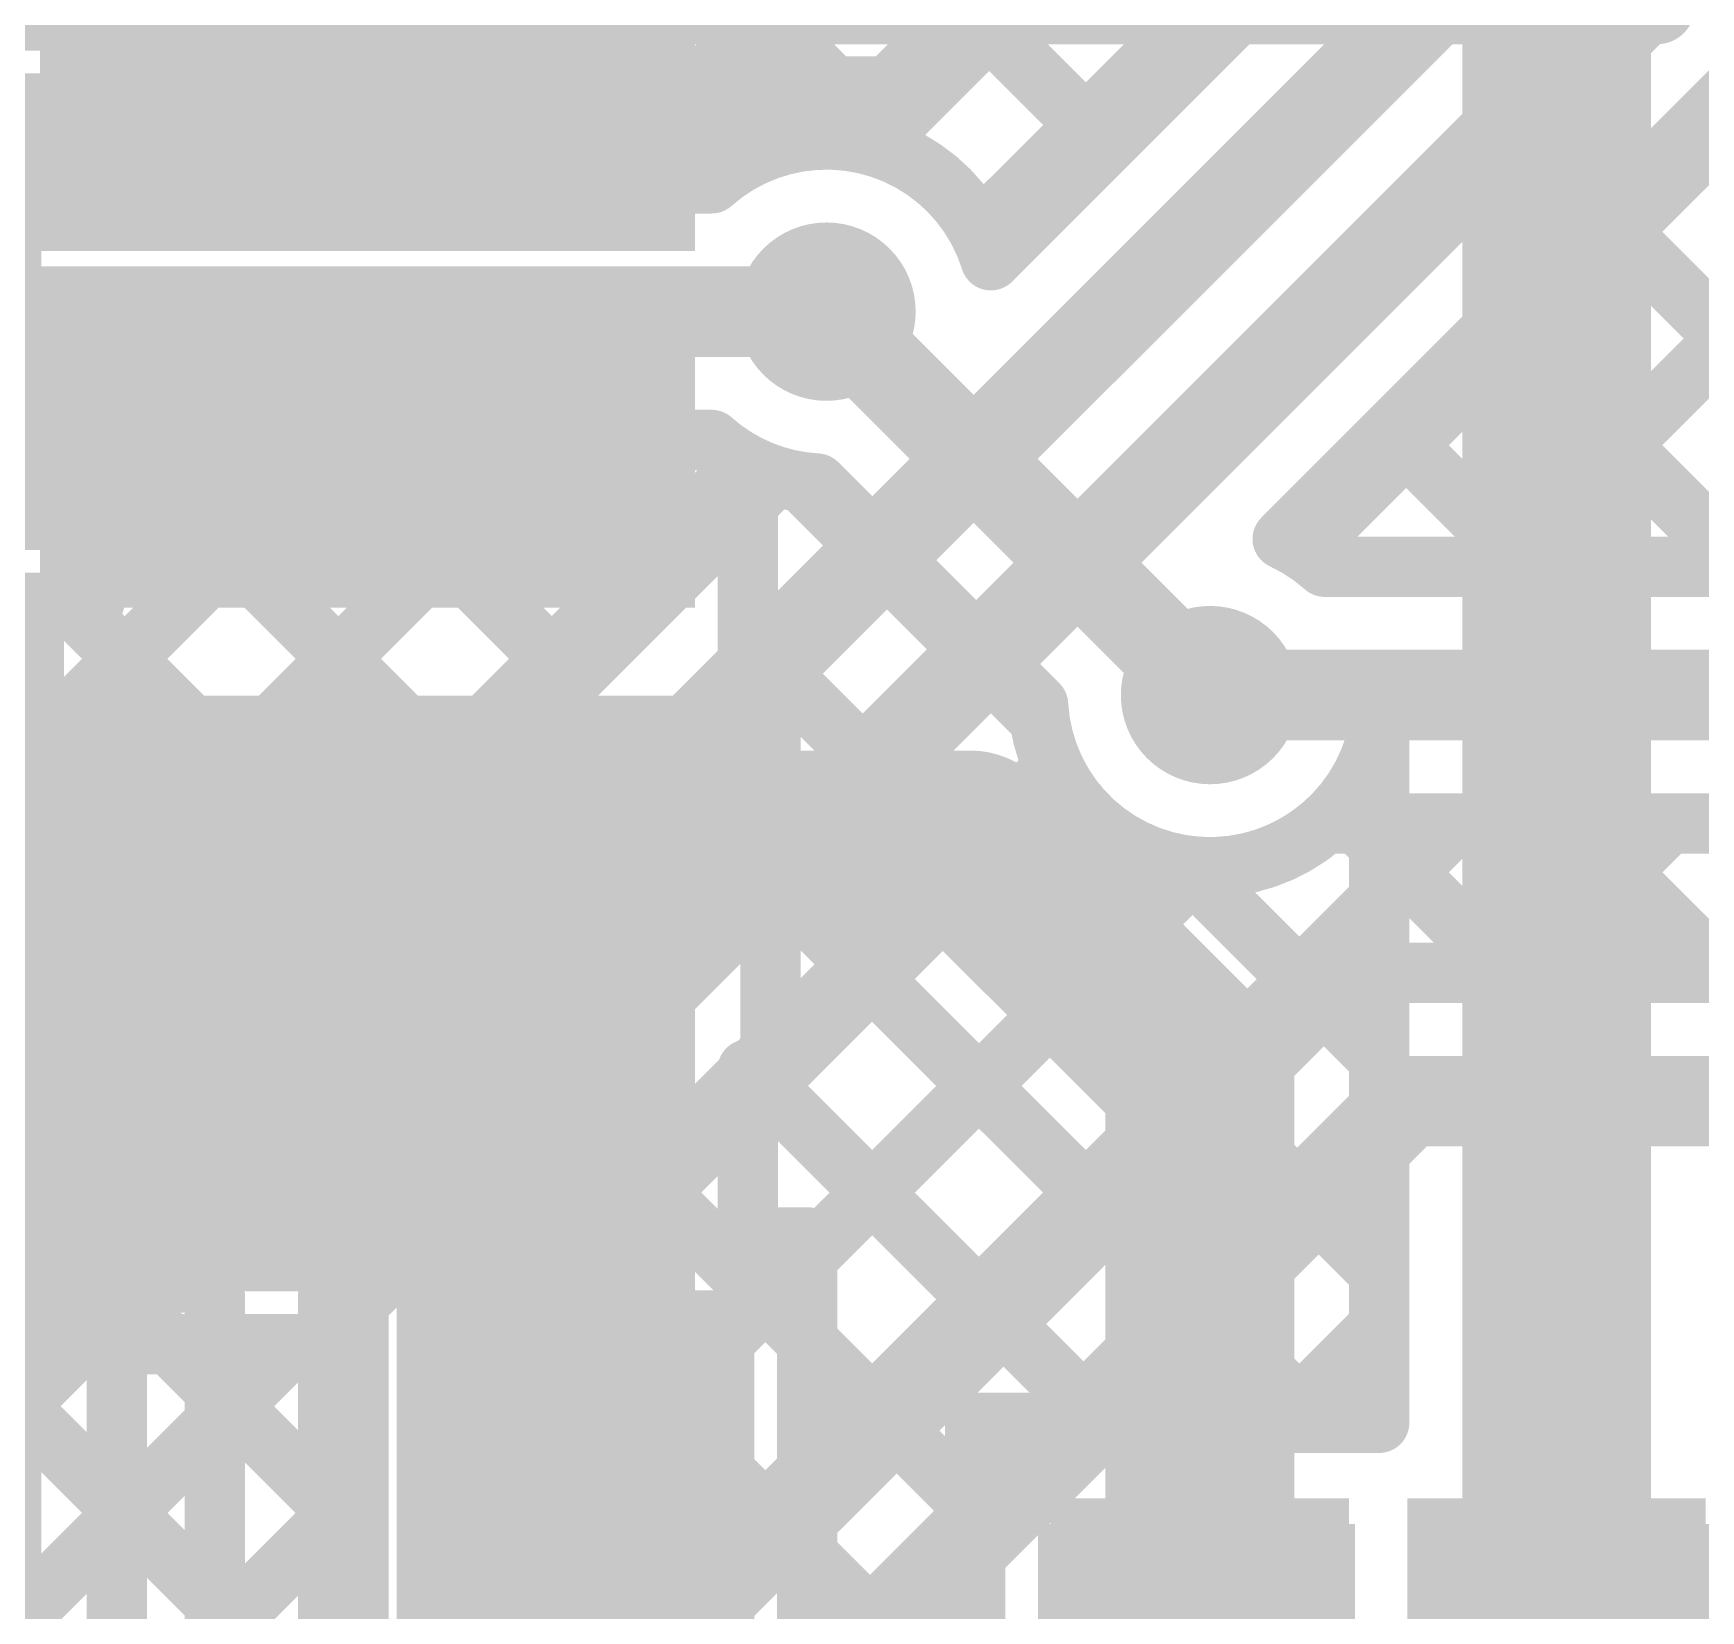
# Model space of a CAD drawing. Header units: millimetres. Extents: x 1.22 to 4.12, y 1.17 to 3.21.
# Drawn here: x 1.685 to 1.9058, y 2.2215 to 2.4304 of the extents above; entities that cross this region are included whole.
import ezdxf

# ---------------------------------------------------------------- set-up
doc = ezdxf.new("R2010")
doc.units = ezdxf.units.MM
doc.header["$MEASUREMENT"] = 0
for name, color, linetype in [('BottomLayer', 5, 'Continuous'), ('BottomOverlay', 54, 'Continuous'), ('BottomPaste', 16, 'Continuous'), ('BottomSolder', 6, 'Continuous'), ('MultiLayer', 9, 'Continuous'), ('TopLayer', 1, 'Continuous'), ('TopOverlay', 2, 'Continuous'), ('TopSolder', 216, 'Continuous'), ('ViaHoleLayer', 16, 'Continuous')]:
    doc.layers.add(name, color=color, linetype=linetype)

# ---------------------------------------------------------------- blocks, each defined once
blk = doc.blocks.new('B3FS_1012P_17')
at = {"layer": 'TopOverlay', "const_width": 0.01}
for points in [[(0.124, 0.05), (0.124, -0.049)], [(0.087, -0.129), (-0.092, -0.129)]]:
    blk.add_lwpolyline(points, dxfattribs=at)
at = {"layer": 'TopOverlay', "const_width": 0.005}
for points in [[(0.1215, 0.05, 1), (0.1265, 0.05, 1)], [(0.1215, -0.049, 1), (0.1265, -0.049, 1)], [(-0.0945, -0.129, 1), (-0.0895, -0.129, 1)], [(0.0845, -0.129, 1), (0.0895, -0.129, 1)]]:
    blk.add_lwpolyline(points, format="xyb", close=True, dxfattribs=at)
at = {"layer": 'TopSolder'}
for points in [[(0.12198, 0.05702), (0.19298, 0.05702), (0.12198, 0.12014), (0.19298, 0.12014)], [(0.12198, -0.12014), (0.19298, -0.12014), (0.12198, -0.05702), (0.19298, -0.05702)]]:
    blk.add_solid(points, dxfattribs=at)
blk = doc.blocks.new('RN42_I_RM_B_18')
at = {"layer": 'BottomLayer'}
for points in [[(-0.17717, 0.42717), (-0.17717, 0.34843), (-0.14567, 0.42717), (-0.14567, 0.34843)], [(-0.1378, 0.42717), (-0.1378, 0.34843), (-0.1063, 0.42717), (-0.1063, 0.34843)], [(-0.08661, 0.42717), (-0.08661, 0.34843), (-0.05512, 0.42717), (-0.05512, 0.34843)], [(-0.03937, 0.42717), (-0.03937, 0.34843), (-0.00787, 0.42717), (-0.00787, 0.34843)], [(-0.25591, 0.34055), (-0.18504, 0.34055), (-0.25591, 0.37992), (-0.18504, 0.37992)], [(-0.29134, 0.26181), (-0.2126, 0.26181), (-0.29134, 0.29331), (-0.2126, 0.29331)], [(-0.29134, 0.21457), (-0.2126, 0.21457), (-0.29134, 0.24606), (-0.2126, 0.24606)]]:
    blk.add_solid(points, dxfattribs=at)
at = {"layer": 'BottomOverlay', "const_width": 0.005}
blk.add_lwpolyline([(-0.26378, 0.3878), (-0.18898, 0.3878)], dxfattribs=at)
at = {"layer": 'BottomOverlay', "const_width": 0.0025}
blk.add_lwpolyline([(-0.19023, 0.3878, 1), (-0.18773, 0.3878, 1)], format="xyb", close=True, dxfattribs=at)
at = {"layer": 'BottomPaste'}
for points in [[(-0.17717, 0.42717), (-0.17717, 0.34843), (-0.14567, 0.42717), (-0.14567, 0.34843)], [(-0.1378, 0.42717), (-0.1378, 0.34843), (-0.1063, 0.42717), (-0.1063, 0.34843)], [(-0.08661, 0.42717), (-0.08661, 0.34843), (-0.05512, 0.42717), (-0.05512, 0.34843)], [(-0.03937, 0.42717), (-0.03937, 0.34843), (-0.00787, 0.42717), (-0.00787, 0.34843)], [(-0.25591, 0.34055), (-0.18504, 0.34055), (-0.25591, 0.37992), (-0.18504, 0.37992)], [(-0.29134, 0.26181), (-0.2126, 0.26181), (-0.29134, 0.29331), (-0.2126, 0.29331)], [(-0.29134, 0.21457), (-0.2126, 0.21457), (-0.29134, 0.24606), (-0.2126, 0.24606)]]:
    blk.add_solid(points, dxfattribs=at)
at = {"layer": 'BottomSolder'}
for points in [[(-0.18117, 0.43117), (-0.18117, 0.34443), (-0.14167, 0.43117), (-0.14167, 0.34443)], [(-0.1418, 0.43117), (-0.1418, 0.34443), (-0.1023, 0.43117), (-0.1023, 0.34443)], [(-0.09061, 0.43117), (-0.09061, 0.34443), (-0.05112, 0.43117), (-0.05112, 0.34443)], [(-0.04337, 0.43117), (-0.04337, 0.34443), (-0.00387, 0.43117), (-0.00387, 0.34443)], [(-0.25991, 0.33655), (-0.18104, 0.33655), (-0.25991, 0.38392), (-0.18104, 0.38392)], [(-0.29534, 0.25781), (-0.2086, 0.25781), (-0.29534, 0.29731), (-0.2086, 0.29731)], [(-0.29534, 0.21057), (-0.2086, 0.21057), (-0.29534, 0.25006), (-0.2086, 0.25006)]]:
    blk.add_solid(points, dxfattribs=at)

msp = doc.modelspace()

# ---------------------------------------------------------------- linework, layer by layer
at = {"layer": 'BottomLayer'}
for points, const_width in [([(1.88669, 2.19303), (1.88669, 2.60469)], 0.025), ([(1.799, 2.42138), (1.843, 2.46538)], 0.012), ([(1.7292, 2.42138), (1.799, 2.42138)], 0.012), ([(1.79, 2.39358), (1.84079, 2.34279)], 0.012), ([(1.77957, 2.3527), (1.77957, 2.37329)], 0.008), ([(1.78679, 2.371), (1.81821, 2.33958)], 0.008), ([(1.78873, 2.37081), (1.81802, 2.34153)], 0.008), ([(1.78257, 2.34826), (1.79693, 2.36261)], 0.008), ([(1.77957, 2.34739), (1.77957, 2.3527)], 0.008), ([(1.78257, 2.2932), (1.78257, 2.3527)], 0.008), ([(1.77957, 2.34993), (1.78257, 2.34693)], 0.008), ([(1.78257, 2.31998), (1.81107, 2.34847)], 0.008), ([(1.78257, 2.34693), (1.86319, 2.26632)], 0.008), ([(1.86319, 2.2464), (1.86319, 2.33845)], 0.008), ([(1.57176, 2.33147), (1.77642, 2.12681)], 0.008), ([(1.60195, 2.32295), (1.7292, 2.32295)], 0.025), ([(1.7292, 2.32295), (1.80905, 2.32295)], 0.025), ([(1.77957, 2.28869), (1.8215, 2.33062)], 0.008), ([(1.80905, 2.32295), (1.83944, 2.29256)], 0.025), ([(1.85812, 2.32795), (1.86319, 2.32289)], 0.008), ([(1.67983, 2.32295), (1.7292, 2.32295)], 0.01), ([(1.7292, 2.32295), (1.77857, 2.32295)], 0.01), ([(1.78745, 2.26828), (1.8392, 2.32004)], 0.008), ([(1.83758, 2.32021), (1.86319, 2.2946)], 0.008), ([(1.78257, 2.31864), (1.85482, 2.2464)], 0.008), ([(1.78745, 2.24), (1.86319, 2.31573)], 0.008), ([(1.83944, 2.19303), (1.83944, 2.29256)], 0.025), ([(1.77957, 2.27096), (1.77957, 2.2932)], 0.008), ([(1.77973, 2.2932), (1.82653, 2.2464)], 0.008), ([(1.82214, 2.2464), (1.86319, 2.28745)], 0.008), ([(1.658, 2.282), (1.72762, 2.282)], 0.012), ([(1.72762, 2.282), (1.7292, 2.28358)], 0.012), ([(1.77957, 2.27096), (1.78745, 2.27096)], 0.008), ([(1.78745, 2.17809), (1.78745, 2.27096)], 0.008), ([(1.66932, 2.2622), (1.72608, 2.20544)], 0.008), ([(1.78745, 2.2572), (1.80969, 2.23496)], 0.008), ([(1.85042, 2.2464), (1.86319, 2.25917)], 0.008), ([(1.5315, 2.09719), (1.69115, 2.25683)], 0.008), ([(1.5315, 2.0689), (1.71943, 2.25683)], 0.008), ([(1.67883, 2.25683), (1.72608, 2.25683)], 0.008), ([(1.70296, 2.25683), (1.72608, 2.23372)], 0.008), ([(1.72608, 2.17809), (1.72608, 2.25683)], 0.008), ([(1.80969, 2.2464), (1.86319, 2.2464)], 0.008), ([(1.80969, 2.13966), (1.80969, 2.2464)], 0.008), ([(1.83944, 2.19303), (1.83944, 2.2424)], 0.01), ([(1.55888, 2.068), (1.72608, 2.2352)], 0.008), ([(1.78745, 2.21171), (1.80969, 2.23396)], 0.008), ([(1.78745, 2.22892), (1.80969, 2.20667)], 0.008)]:
    msp.add_lwpolyline(points, dxfattribs=dict(at, const_width=const_width))
for points, const_width in [([(1.7262, 2.42138, 1), (1.7322, 2.42138, 1)], 0.006), ([(1.796, 2.42138, 1), (1.802, 2.42138, 1)], 0.006), ([(1.796, 2.42138, 1), (1.802, 2.42138, 1)], 0.006), ([(1.78409, 2.39358, 1), (1.79591, 2.39358, 1)], 0.01181), ([(1.787, 2.39358, 1), (1.793, 2.39358, 1)], 0.006), ([(1.77757, 2.37329, 1), (1.78157, 2.37329, 1)], 0.004), ([(1.77757, 2.37329, 1), (1.78157, 2.37329, 1)], 0.004), ([(1.78479, 2.371, 1), (1.78879, 2.371, 1)], 0.004), ([(1.78673, 2.37081, 1), (1.79073, 2.37081, 1)], 0.004), ([(1.78673, 2.37081, 1), (1.79073, 2.37081, 1)], 0.004), ([(1.79493, 2.36261, 1), (1.79893, 2.36261, 1)], 0.004), ([(1.77757, 2.3527, 1), (1.78157, 2.3527, 1)], 0.004), ([(1.77757, 2.3527, 1), (1.78157, 2.3527, 1)], 0.004), ([(1.78057, 2.3527, 1), (1.78457, 2.3527, 1)], 0.004), ([(1.77757, 2.34993, 1), (1.78157, 2.34993, 1)], 0.004), ([(1.83489, 2.34279, 1), (1.8467, 2.34279, 1)], 0.01181), ([(1.78057, 2.34826, 1), (1.78457, 2.34826, 1)], 0.004), ([(1.80907, 2.34847, 1), (1.81307, 2.34847, 1)], 0.004), ([(1.77757, 2.34739, 1), (1.78157, 2.34739, 1)], 0.004), ([(1.78057, 2.34693, 1), (1.78457, 2.34693, 1)], 0.004), ([(1.78057, 2.34693, 1), (1.78457, 2.34693, 1)], 0.004), ([(1.83779, 2.34279, 1), (1.84379, 2.34279, 1)], 0.006), ([(1.81602, 2.34153, 1), (1.82002, 2.34153, 1)], 0.004), ([(1.81602, 2.34153, 1), (1.82002, 2.34153, 1)], 0.004), ([(1.81621, 2.33958, 1), (1.82021, 2.33958, 1)], 0.004), ([(1.86119, 2.33845, 1), (1.86519, 2.33845, 1)], 0.004), ([(1.86119, 2.33845, 1), (1.86519, 2.33845, 1)], 0.004), ([(1.72295, 2.32295, 1), (1.73545, 2.32295, 1)], 0.0125), ([(1.72295, 2.32295, 1), (1.73545, 2.32295, 1)], 0.0125), ([(1.8028, 2.32295, 1), (1.8153, 2.32295, 1)], 0.0125), ([(1.8028, 2.32295, 1), (1.8153, 2.32295, 1)], 0.0125), ([(1.8195, 2.33062, 1), (1.8235, 2.33062, 1)], 0.004), ([(1.85612, 2.32795, 1), (1.86012, 2.32795, 1)], 0.004), ([(1.7267, 2.32295, 1), (1.7317, 2.32295, 1)], 0.005), ([(1.7267, 2.32295, 1), (1.7317, 2.32295, 1)], 0.005), ([(1.77607, 2.32295, 1), (1.78107, 2.32295, 1)], 0.005), ([(1.86119, 2.32289, 1), (1.86519, 2.32289, 1)], 0.004), ([(1.78057, 2.31998, 1), (1.78457, 2.31998, 1)], 0.004), ([(1.83558, 2.32021, 1), (1.83958, 2.32021, 1)], 0.004), ([(1.8372, 2.32004, 1), (1.8412, 2.32004, 1)], 0.004), ([(1.78057, 2.31864, 1), (1.78457, 2.31864, 1)], 0.004), ([(1.86119, 2.31573, 1), (1.86519, 2.31573, 1)], 0.004), ([(1.83319, 2.29256, 1), (1.84569, 2.29256, 1)], 0.0125), ([(1.83319, 2.29256, 1), (1.84569, 2.29256, 1)], 0.0125), ([(1.77757, 2.2932, 1), (1.78157, 2.2932, 1)], 0.004), ([(1.77773, 2.2932, 1), (1.78173, 2.2932, 1)], 0.004), ([(1.78057, 2.2932, 1), (1.78457, 2.2932, 1)], 0.004), ([(1.86119, 2.2946, 1), (1.86519, 2.2946, 1)], 0.004), ([(1.77757, 2.28869, 1), (1.78157, 2.28869, 1)], 0.004), ([(1.86119, 2.28745, 1), (1.86519, 2.28745, 1)], 0.004), ([(1.72462, 2.282, 1), (1.73062, 2.282, 1)], 0.006), ([(1.72462, 2.282, 1), (1.73062, 2.282, 1)], 0.006), ([(1.7262, 2.28358, 1), (1.7322, 2.28358, 1)], 0.006), ([(1.77757, 2.27096, 1), (1.78157, 2.27096, 1)], 0.004), ([(1.77757, 2.27096, 1), (1.78157, 2.27096, 1)], 0.004), ([(1.78545, 2.27096, 1), (1.78945, 2.27096, 1)], 0.004), ([(1.78545, 2.27096, 1), (1.78945, 2.27096, 1)], 0.004), ([(1.78545, 2.26828, 1), (1.78945, 2.26828, 1)], 0.004), ([(1.86119, 2.26632, 1), (1.86519, 2.26632, 1)], 0.004), ([(1.78545, 2.2572, 1), (1.78945, 2.2572, 1)], 0.004), ([(1.86119, 2.25917, 1), (1.86519, 2.25917, 1)], 0.004), ([(1.68915, 2.25683, 1), (1.69315, 2.25683, 1)], 0.004), ([(1.70096, 2.25683, 1), (1.70496, 2.25683, 1)], 0.004), ([(1.71743, 2.25683, 1), (1.72143, 2.25683, 1)], 0.004), ([(1.72408, 2.25683, 1), (1.72808, 2.25683, 1)], 0.004), ([(1.72408, 2.25683, 1), (1.72808, 2.25683, 1)], 0.004), ([(1.80769, 2.2464, 1), (1.81169, 2.2464, 1)], 0.004), ([(1.80769, 2.2464, 1), (1.81169, 2.2464, 1)], 0.004), ([(1.82014, 2.2464, 1), (1.82414, 2.2464, 1)], 0.004), ([(1.82453, 2.2464, 1), (1.82853, 2.2464, 1)], 0.004), ([(1.84842, 2.2464, 1), (1.85242, 2.2464, 1)], 0.004), ([(1.85282, 2.2464, 1), (1.85682, 2.2464, 1)], 0.004), ([(1.86119, 2.2464, 1), (1.86519, 2.2464, 1)], 0.004), ([(1.86119, 2.2464, 1), (1.86519, 2.2464, 1)], 0.004), ([(1.83694, 2.2424, 1), (1.84194, 2.2424, 1)], 0.005), ([(1.78545, 2.24, 1), (1.78945, 2.24, 1)], 0.004), ([(1.72408, 2.2352, 1), (1.72808, 2.2352, 1)], 0.004), ([(1.72408, 2.23372, 1), (1.72808, 2.23372, 1)], 0.004), ([(1.80769, 2.23496, 1), (1.81169, 2.23496, 1)], 0.004), ([(1.80769, 2.23396, 1), (1.81169, 2.23396, 1)], 0.004), ([(1.78545, 2.22892, 1), (1.78945, 2.22892, 1)], 0.004)]:
    msp.add_lwpolyline(points, format="xyb", close=True, dxfattribs=dict(at, const_width=const_width))
at = {"layer": 'BottomLayer', "const_width": 0.008}
for points in [[(1.78873, 2.37081, -0.105162), (1.77957, 2.37329)], [(1.86319, 2.33845, -0.883545), (1.81802, 2.34153)]]:
    msp.add_lwpolyline(points, format="xyb", dxfattribs=at)
at = {"layer": 'BottomLayer'}
for points in [[(1.818, 2.071), (1.86, 2.071), (1.818, 2.233), (1.86, 2.233)], [(1.87, 2.094), (1.90724, 2.094), (1.87, 2.233), (1.90724, 2.233)]]:
    msp.add_solid(points, dxfattribs=at)
at = {"layer": 'MultiLayer', "const_width": 0.01181}
for points in [[(1.78409, 2.39358, 1), (1.79591, 2.39358, 1)], [(1.83489, 2.34279, 1), (1.8467, 2.34279, 1)]]:
    msp.add_lwpolyline(points, format="xyb", close=True, dxfattribs=at)
at = {"layer": 'TopLayer'}
for points, const_width in [([(1.46742, 2.71865), (1.77516, 2.41091)], 0.008), ([(1.464, 2.69379), (1.74721, 2.41058)], 0.008), ([(1.464, 2.6655), (1.71892, 2.41058)], 0.008), ([(1.64928, 2.56508), (1.80055, 2.41381)], 0.008), ([(1.726, 2.26309), (2.00191, 2.539)], 0.012), ([(1.85042, 2.36347), (2.00895, 2.522)], 0.008), ([(1.69302, 2.42841), (1.7545, 2.48989)], 0.008), ([(1.76004, 2.41058), (1.8203, 2.47084)], 0.008), ([(1.81177, 2.40039), (1.881, 2.46962)], 0.008), ([(1.70348, 2.41058), (1.76181, 2.46892)], 0.008), ([(1.71742, 2.282), (1.898, 2.46258)], 0.012), ([(1.80695, 2.46397), (1.84115, 2.42977)], 0.008), ([(1.73176, 2.41058), (1.77129, 2.45011)], 0.008), ([(1.79382, 2.41607), (1.82864, 2.4509)], 0.008), ([(1.8102, 2.40417), (1.85571, 2.44968)], 0.008), ([(1.79455, 2.44809), (1.82701, 2.41563)], 0.008), ([(1.60802, 2.43214), (1.69302, 2.43214)], 0.008), ([(1.69302, 2.41058), (1.69302, 2.43214)], 0.008), ([(1.85296, 2.36208), (1.92298, 2.4321)], 0.008), ([(1.90722, 2.42027), (1.92298, 2.40451)], 0.008), ([(1.69302, 2.41058), (1.77479, 2.41058)], 0.008), ([(1.89308, 2.40613), (1.92298, 2.37623)], 0.008), ([(1.81022, 2.40413), (1.81287, 2.40149)], 0.008), ([(1.87896, 2.35979), (1.92298, 2.40382)], 0.008), ([(1.65052, 2.39358), (1.79, 2.39358)], 0.012), ([(1.87894, 2.39199), (1.91097, 2.35995)], 0.008), ([(1.6539, 2.30444), (1.72604, 2.37658)], 0.008), ([(1.67675, 2.299), (1.75433, 2.37658)], 0.008), ([(1.69302, 2.37658), (1.77479, 2.37658)], 0.008), ([(1.69302, 2.37184), (1.69776, 2.37658)], 0.008), ([(1.69302, 2.35502), (1.69302, 2.37658)], 0.008), ([(1.69635, 2.37658), (1.74216, 2.33078)], 0.008), ([(1.72464, 2.37658), (1.7563, 2.34492)], 0.008), ([(1.75292, 2.37658), (1.77044, 2.35906)], 0.008), ([(1.8648, 2.37784), (1.88285, 2.35979)], 0.008), ([(1.90724, 2.35979), (1.92298, 2.37553)], 0.008), ([(1.70503, 2.299), (1.77941, 2.37338)], 0.008), ([(1.71038, 2.299), (1.78319, 2.37181)], 0.008), ([(1.856, 2.35979), (1.91079, 2.35979)], 0.008), ([(1.60802, 2.35502), (1.69302, 2.35502)], 0.008), ([(1.63306, 2.35502), (1.68908, 2.299)], 0.008), ([(1.66134, 2.35502), (1.71387, 2.3025)], 0.008), ([(1.68963, 2.35502), (1.72801, 2.31664)], 0.008), ([(1.84079, 2.34279), (1.926, 2.34279)], 0.012), ([(1.743, 2.25605), (1.82011, 2.33316)], 0.008), ([(1.743, 2.25212), (1.8215, 2.33062)], 0.008), ([(1.743, 2.19555), (1.87324, 2.32579)], 0.008), ([(1.856, 2.32579), (1.91079, 2.32579)], 0.008), ([(1.86028, 2.32579), (1.88007, 2.306)], 0.008), ([(1.88174, 2.306), (1.90153, 2.32579)], 0.008), ([(1.88857, 2.32579), (1.90836, 2.306)], 0.008), ([(1.80823, 2.32128), (1.84173, 2.28777)], 0.008), ([(1.743, 2.22383), (1.8392, 2.32004)], 0.008), ([(1.83758, 2.32021), (1.85591, 2.30188)], 0.008), ([(1.79409, 2.30713), (1.82759, 2.27363)], 0.008), ([(1.867, 2.306), (2.02256, 2.306)], 0.008), ([(1.76462, 2.21066), (1.85496, 2.301)], 0.008), ([(1.67321, 2.299), (1.71038, 2.299)], 0.008), ([(1.77994, 2.29299), (1.81345, 2.25949)], 0.008), ([(1.77662, 2.19862), (1.867, 2.289)], 0.012), ([(1.867, 2.289), (2.07293, 2.289)], 0.012), ([(1.658, 2.282), (1.71742, 2.282)], 0.012), ([(1.7658, 2.27885), (1.7993, 2.24535)], 0.008), ([(1.67321, 2.265), (1.70911, 2.265)], 0.008), ([(1.69229, 2.25798), (1.69931, 2.265)], 0.008), ([(1.6948, 2.265), (1.709, 2.2508)], 0.008), ([(1.726, 2.158), (1.726, 2.26309)], 0.012), ([(1.75166, 2.26471), (1.78516, 2.2312)], 0.008), ([(1.709, 2.16504), (1.709, 2.26309)], 0.008), ([(1.60502, 2.25798), (1.69602, 2.25798)], 0.008), ([(1.69602, 2.17486), (1.69602, 2.25798)], 0.008), ([(1.743, 2.158), (1.743, 2.25605)], 0.008), ([(1.69602, 2.23342), (1.709, 2.2464)], 0.008), ([(1.743, 2.24508), (1.77102, 2.21706)], 0.008), ([(1.69602, 2.2355), (1.709, 2.22252)], 0.008), ([(1.69602, 2.20513), (1.709, 2.21812)], 0.008)]:
    msp.add_lwpolyline(points, dxfattribs=dict(at, const_width=const_width))
for points, const_width in [([(1.69102, 2.43214, 1), (1.69502, 2.43214, 1)], 0.004), ([(1.69102, 2.43214, 1), (1.69502, 2.43214, 1)], 0.004), ([(1.83915, 2.42977, 1), (1.84315, 2.42977, 1)], 0.004), ([(1.69102, 2.42841, 1), (1.69502, 2.42841, 1)], 0.004), ([(1.90522, 2.42027, 1), (1.90922, 2.42027, 1)], 0.004), ([(1.79182, 2.41607, 1), (1.79582, 2.41607, 1)], 0.004), ([(1.82501, 2.41563, 1), (1.82901, 2.41563, 1)], 0.004), ([(1.79855, 2.41381, 1), (1.80255, 2.41381, 1)], 0.004), ([(1.69102, 2.41058, 1), (1.69502, 2.41058, 1)], 0.004), ([(1.69102, 2.41058, 1), (1.69502, 2.41058, 1)], 0.004), ([(1.70148, 2.41058, 1), (1.70548, 2.41058, 1)], 0.004), ([(1.71692, 2.41058, 1), (1.72092, 2.41058, 1)], 0.004), ([(1.72976, 2.41058, 1), (1.73376, 2.41058, 1)], 0.004), ([(1.74521, 2.41058, 1), (1.74921, 2.41058, 1)], 0.004), ([(1.75804, 2.41058, 1), (1.76204, 2.41058, 1)], 0.004), ([(1.77279, 2.41058, 1), (1.77679, 2.41058, 1)], 0.004), ([(1.77279, 2.41058, 1), (1.77679, 2.41058, 1)], 0.004), ([(1.77316, 2.41091, 1), (1.77716, 2.41091, 1)], 0.004), ([(1.89108, 2.40613, 1), (1.89508, 2.40613, 1)], 0.004), ([(1.8082, 2.40417, 1), (1.8122, 2.40417, 1)], 0.004), ([(1.80822, 2.40413, 1), (1.81222, 2.40413, 1)], 0.004), ([(1.78409, 2.39358, 1), (1.79591, 2.39358, 1)], 0.01181), ([(1.81087, 2.40149, 1), (1.81487, 2.40149, 1)], 0.004), ([(1.80977, 2.40039, 1), (1.81377, 2.40039, 1)], 0.004), ([(1.80977, 2.40039, 1), (1.81377, 2.40039, 1)], 0.004), ([(1.787, 2.39358, 1), (1.793, 2.39358, 1)], 0.006), ([(1.87694, 2.39199, 1), (1.88094, 2.39199, 1)], 0.004), ([(1.69102, 2.37658, 1), (1.69502, 2.37658, 1)], 0.004), ([(1.69102, 2.37658, 1), (1.69502, 2.37658, 1)], 0.004), ([(1.69435, 2.37658, 1), (1.69835, 2.37658, 1)], 0.004), ([(1.69576, 2.37658, 1), (1.69976, 2.37658, 1)], 0.004), ([(1.72264, 2.37658, 1), (1.72664, 2.37658, 1)], 0.004), ([(1.72404, 2.37658, 1), (1.72804, 2.37658, 1)], 0.004), ([(1.75092, 2.37658, 1), (1.75492, 2.37658, 1)], 0.004), ([(1.75233, 2.37658, 1), (1.75633, 2.37658, 1)], 0.004), ([(1.77279, 2.37658, 1), (1.77679, 2.37658, 1)], 0.004), ([(1.77279, 2.37658, 1), (1.77679, 2.37658, 1)], 0.004), ([(1.8628, 2.37784, 1), (1.8668, 2.37784, 1)], 0.004), ([(1.77741, 2.37338, 1), (1.78141, 2.37338, 1)], 0.004), ([(1.69102, 2.37184, 1), (1.69502, 2.37184, 1)], 0.004), ([(1.78119, 2.37181, 1), (1.78519, 2.37181, 1)], 0.004), ([(1.78119, 2.37181, 1), (1.78519, 2.37181, 1)], 0.004), ([(1.84842, 2.36347, 1), (1.85242, 2.36347, 1)], 0.004), ([(1.84842, 2.36347, 1), (1.85242, 2.36347, 1)], 0.004), ([(1.85096, 2.36208, 1), (1.85496, 2.36208, 1)], 0.004), ([(1.76844, 2.35906, 1), (1.77244, 2.35906, 1)], 0.004), ([(1.854, 2.35979, 1), (1.858, 2.35979, 1)], 0.004), ([(1.854, 2.35979, 1), (1.858, 2.35979, 1)], 0.004), ([(1.87696, 2.35979, 1), (1.88096, 2.35979, 1)], 0.004), ([(1.88085, 2.35979, 1), (1.88485, 2.35979, 1)], 0.004), ([(1.90524, 2.35979, 1), (1.90924, 2.35979, 1)], 0.004), ([(1.68763, 2.35502, 1), (1.69163, 2.35502, 1)], 0.004), ([(1.69102, 2.35502, 1), (1.69502, 2.35502, 1)], 0.004), ([(1.69102, 2.35502, 1), (1.69502, 2.35502, 1)], 0.004), ([(1.83489, 2.34279, 1), (1.8467, 2.34279, 1)], 0.01181), ([(1.7543, 2.34492, 1), (1.7583, 2.34492, 1)], 0.004), ([(1.83779, 2.34279, 1), (1.84379, 2.34279, 1)], 0.006), ([(1.81811, 2.33316, 1), (1.82211, 2.33316, 1)], 0.004), ([(1.81811, 2.33316, 1), (1.82211, 2.33316, 1)], 0.004), ([(1.74016, 2.33078, 1), (1.74416, 2.33078, 1)], 0.004), ([(1.8195, 2.33062, 1), (1.8235, 2.33062, 1)], 0.004), ([(1.854, 2.32579, 1), (1.858, 2.32579, 1)], 0.004), ([(1.854, 2.32579, 1), (1.858, 2.32579, 1)], 0.004), ([(1.85828, 2.32579, 1), (1.86228, 2.32579, 1)], 0.004), ([(1.87124, 2.32579, 1), (1.87524, 2.32579, 1)], 0.004), ([(1.88657, 2.32579, 1), (1.89057, 2.32579, 1)], 0.004), ([(1.89953, 2.32579, 1), (1.90353, 2.32579, 1)], 0.004), ([(1.80623, 2.32128, 1), (1.81023, 2.32128, 1)], 0.004), ([(1.83558, 2.32021, 1), (1.83958, 2.32021, 1)], 0.004), ([(1.8372, 2.32004, 1), (1.8412, 2.32004, 1)], 0.004), ([(1.72601, 2.31664, 1), (1.73001, 2.31664, 1)], 0.004), ([(1.79209, 2.30713, 1), (1.79609, 2.30713, 1)], 0.004), ([(1.865, 2.306, 1), (1.869, 2.306, 1)], 0.004), ([(1.865, 2.306, 1), (1.869, 2.306, 1)], 0.004), ([(1.865, 2.306, 1), (1.869, 2.306, 1)], 0.004), ([(1.87807, 2.306, 1), (1.88207, 2.306, 1)], 0.004), ([(1.87974, 2.306, 1), (1.88374, 2.306, 1)], 0.004), ([(1.90636, 2.306, 1), (1.91036, 2.306, 1)], 0.004), ([(1.71187, 2.3025, 1), (1.71587, 2.3025, 1)], 0.004), ([(1.85391, 2.30188, 1), (1.85791, 2.30188, 1)], 0.004), ([(1.85296, 2.301, 1), (1.85696, 2.301, 1)], 0.004), ([(1.85296, 2.301, 1), (1.85696, 2.301, 1)], 0.004), ([(1.85298, 2.30102, 1), (1.85698, 2.30102, 1)], 0.004), ([(1.68708, 2.299, 1), (1.69108, 2.299, 1)], 0.004), ([(1.70303, 2.299, 1), (1.70703, 2.299, 1)], 0.004), ([(1.70838, 2.299, 1), (1.71238, 2.299, 1)], 0.004), ([(1.70838, 2.299, 1), (1.71238, 2.299, 1)], 0.004), ([(1.77794, 2.29299, 1), (1.78194, 2.29299, 1)], 0.004), ([(1.864, 2.289, 1), (1.87, 2.289, 1)], 0.006), ([(1.864, 2.289, 1), (1.87, 2.289, 1)], 0.006), ([(1.83973, 2.28777, 1), (1.84373, 2.28777, 1)], 0.004), ([(1.71442, 2.282, 1), (1.72042, 2.282, 1)], 0.006), ([(1.71442, 2.282, 1), (1.72042, 2.282, 1)], 0.006), ([(1.7638, 2.27885, 1), (1.7678, 2.27885, 1)], 0.004), ([(1.82559, 2.27363, 1), (1.82959, 2.27363, 1)], 0.004), ([(1.6928, 2.265, 1), (1.6968, 2.265, 1)], 0.004), ([(1.69731, 2.265, 1), (1.70131, 2.265, 1)], 0.004), ([(1.70711, 2.265, 1), (1.71111, 2.265, 1)], 0.004), ([(1.723, 2.26309, 1), (1.729, 2.26309, 1)], 0.006), ([(1.723, 2.26309, 1), (1.729, 2.26309, 1)], 0.006), ([(1.74966, 2.26471, 1), (1.75366, 2.26471, 1)], 0.004), ([(1.707, 2.26309, 1), (1.711, 2.26309, 1)], 0.004), ([(1.81145, 2.25949, 1), (1.81545, 2.25949, 1)], 0.004), ([(1.69029, 2.25798, 1), (1.69429, 2.25798, 1)], 0.004), ([(1.69402, 2.25798, 1), (1.69802, 2.25798, 1)], 0.004), ([(1.69402, 2.25798, 1), (1.69802, 2.25798, 1)], 0.004), ([(1.741, 2.25605, 1), (1.745, 2.25605, 1)], 0.004), ([(1.741, 2.25605, 1), (1.745, 2.25605, 1)], 0.004), ([(1.707, 2.2508, 1), (1.711, 2.2508, 1)], 0.004), ([(1.741, 2.25212, 1), (1.745, 2.25212, 1)], 0.004), ([(1.707, 2.2464, 1), (1.711, 2.2464, 1)], 0.004), ([(1.741, 2.24508, 1), (1.745, 2.24508, 1)], 0.004), ([(1.7973, 2.24535, 1), (1.8013, 2.24535, 1)], 0.004), ([(1.69402, 2.2355, 1), (1.69802, 2.2355, 1)], 0.004), ([(1.69402, 2.23342, 1), (1.69802, 2.23342, 1)], 0.004), ([(1.78316, 2.2312, 1), (1.78716, 2.2312, 1)], 0.004), ([(1.707, 2.22252, 1), (1.711, 2.22252, 1)], 0.004), ([(1.741, 2.22383, 1), (1.745, 2.22383, 1)], 0.004), ([(1.707, 2.21812, 1), (1.711, 2.21812, 1)], 0.004)]:
    msp.add_lwpolyline(points, format="xyb", close=True, dxfattribs=dict(at, const_width=const_width))
at = {"layer": 'TopLayer', "const_width": 0.008}
for points in [[(1.77479, 2.41058, -0.545469), (1.81177, 2.40039)], [(1.78319, 2.37181, -0.107065), (1.77479, 2.37658)], [(1.85042, 2.36347, -0.073626), (1.856, 2.35979)], [(1.856, 2.32579, -0.503186), (1.82011, 2.33316)], [(1.85496, 2.301, -0.199327), (1.867, 2.306)], [(1.85498, 2.30102, -0.198912), (1.867, 2.306)]]:
    msp.add_lwpolyline(points, format="xyb", dxfattribs=at)
at = {"layer": 'ViaHoleLayer', "const_width": 0.00591}
for points in [[(1.78705, 2.39358, 1), (1.79295, 2.39358, 1)], [(1.83784, 2.34279, 1), (1.84374, 2.34279, 1)]]:
    msp.add_lwpolyline(points, format="xyb", close=True, dxfattribs=at)

# ---------------------------------------------------------------- block references
for name, p, rotation in [('RN42_I_RM_B_18', (2.117, 2.445), 90), ('B3FS_1012P_17', (1.808, 2.305), 180)]:
    msp.add_blockref(name, p, dxfattribs=dict(rotation=rotation))

doc.saveas('drawing.dxf')
